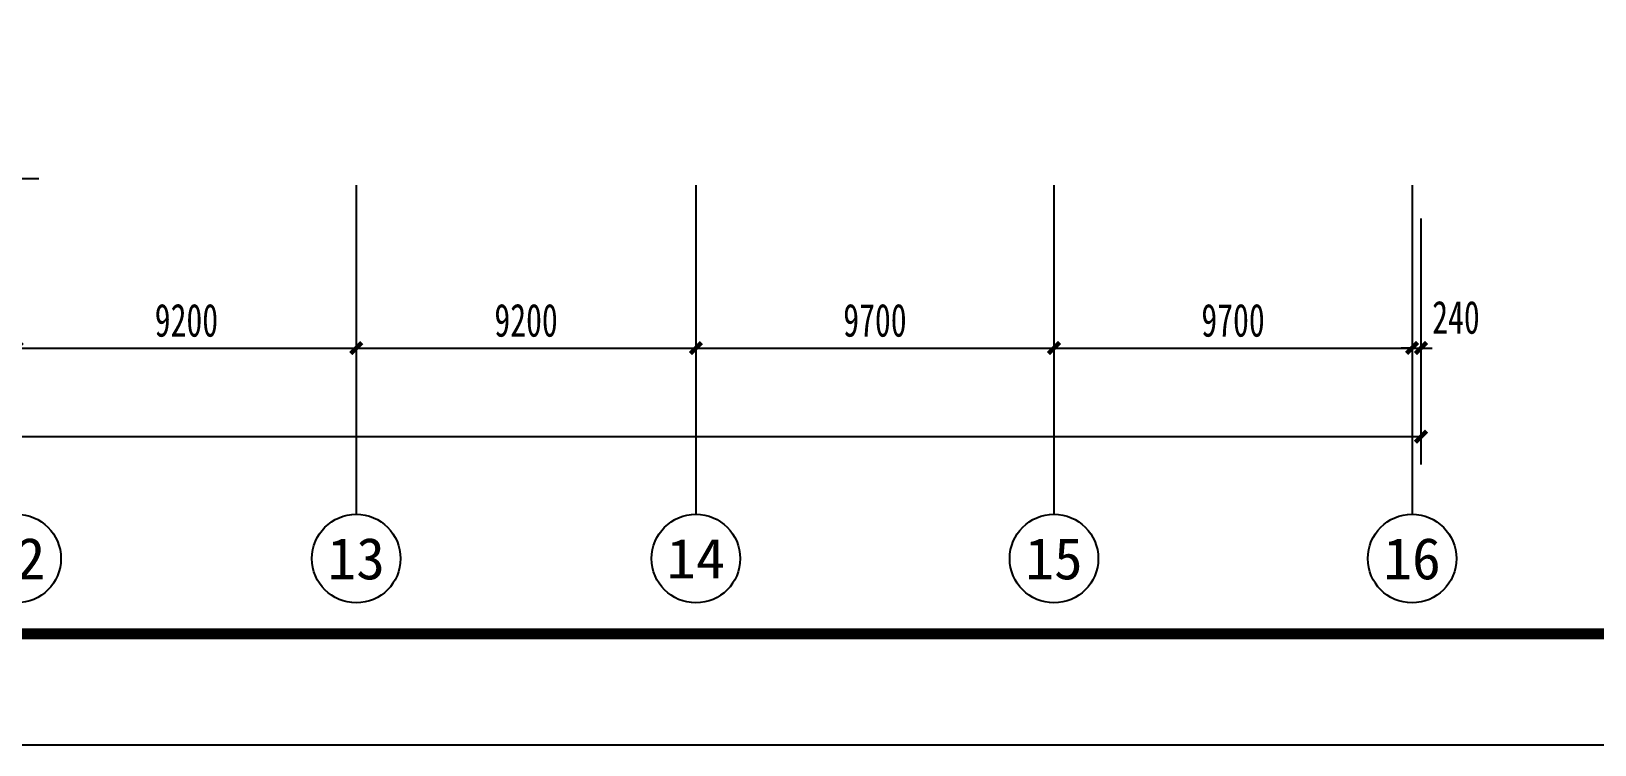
# Model space of a CAD drawing. Header units: millimetres. Extents: x -633009578 to 5705885, y -633235091 to 2571734.
# Drawn here: x 2878173 to 2920523, y 1630764 to 1650078 of the extents above; entities that cross this region are included whole.
import ezdxf
from ezdxf.enums import TextEntityAlignment as Align

# ---------------------------------------------------------------- set-up
doc = ezdxf.new("R2010")
doc.units = ezdxf.units.MM
doc.header["$LTSCALE"] = 1000
doc.header["$MEASUREMENT"] = 0
doc.layers.get('0').update_dxf_attribs({"color": 9})
for name, color, linetype in [('3T_WOOD', 21, 'Continuous'), ('AXIS_TEXT', 7, 'Continuous'), ('C-AXIS(轴号)', 3, 'Continuous'), ('DIM_SYMB', 3, 'Continuous'), ('设备-箱柜', 3, 'Continuous'), ('院图签、封面151013$0$PUB_TITLE', 153, 'Continuous'), ('院图签、封面151013$0$图签文字', 4, 'Continuous')]:
    doc.layers.add(name, color=color, linetype=linetype)
doc.styles.add('_TCH_AXIS', font='simhei.ttf', dxfattribs={"bigfont": 'GBCBIG'})
doc.styles.add('_TCH_DIM_T3', font='simhei.ttf', dxfattribs={"width": 0.707, "bigfont": 'GBCBIG'})
doc.styles.add('COMPLEX', font='simhei.ttf')
doc.styles.add('院图签、封面151013$0$-宋体', font='simhei.ttf', dxfattribs={"width": 0.8})
doc.dimstyles.new('_TCH_ARCH&&300', dxfattribs={"dimtxt": 892.5, "dimasz": 300, "dimexe": 750, "dimexo": 900, "dimgap": 300, "dimtad": 1, "dimdec": 0, "dimzin": 0, "dimdsep": 46, "dimtxsty": '_TCH_DIM_T3', "dimblk": 'ARCHTICK', "dimcen": 0.09, "dimclrt": 7, "dimazin": 2, "dimtfac": 1, "dimtdec": 0, "dimtix": 1, "dimtmove": 2, "dimatfit": 3, "dimfxl": 1, "dimtolj": 1, "dimtzin": 0, "dimarcsym": 0})

# ---------------------------------------------------------------- blocks, each defined once
blk = doc.blocks.new('_ArchTick')
at = {"color": 0, "linetype": 'ByBlock', "const_width": 0.4}
blk.add_lwpolyline([(-0.5, -0.5), (0.5, 0.5)], dxfattribs=at)
blk = doc.blocks.new('*D429')
at = {"layer": 'C-AXIS(轴号)', "color": 0, "lineweight": -2, "transparency": 16777216}
for p, q in [((-37300, -6400), (-37300, -10660)), ((-28100, -6400), (-28100, -10660)), ((-37300, -9910), (-28100, -9910))]:
    blk.add_line(p, q, dxfattribs=at)
at = {"layer": 'Defpoints', "color": 0, "transparency": 16777216}
for p in [(-37300, -5500), (-28100, -5500), (-28100, -9910)]:
    blk.add_point(p, dxfattribs=at)
at = {"layer": 'C-AXIS(轴号)', "color": 0, "linetype": 'ByBlock', "lineweight": -2, "transparency": 16777216, "xscale": 300, "yscale": 300, "zscale": 300, "rotation": 180}
blk.add_blockref('_ArchTick', (-37300, -9910), dxfattribs=at)
at = {"layer": 'C-AXIS(轴号)', "color": 0, "linetype": 'ByBlock', "lineweight": -2, "transparency": 16777216, "xscale": 300, "yscale": 300, "zscale": 300}
blk.add_blockref('_ArchTick', (-28100, -9910), dxfattribs=at)
at = {"layer": 'C-AXIS(轴号)', "color": 7, "transparency": 16777216, "insert": (-32700, -9164), "char_height": 892.5, "attachment_point": 5, "style": '_TCH_DIM_T3'}
blk.add_mtext('\\A1;9200', dxfattribs=at)
blk = doc.blocks.new('*D430')
at = {"layer": 'C-AXIS(轴号)', "color": 0, "lineweight": -2, "transparency": 16777216}
for p, q in [((-28100, -6400), (-28100, -10660)), ((-18900, -6400), (-18900, -10660)), ((-28100, -9910), (-18900, -9910))]:
    blk.add_line(p, q, dxfattribs=at)
at = {"layer": 'Defpoints', "color": 0, "transparency": 16777216}
for p in [(-28100, -5500), (-18900, -5500), (-18900, -9910)]:
    blk.add_point(p, dxfattribs=at)
at = {"layer": 'C-AXIS(轴号)', "color": 0, "linetype": 'ByBlock', "lineweight": -2, "transparency": 16777216, "xscale": 300, "yscale": 300, "zscale": 300, "rotation": 180}
blk.add_blockref('_ArchTick', (-28100, -9910), dxfattribs=at)
at = {"layer": 'C-AXIS(轴号)', "color": 0, "linetype": 'ByBlock', "lineweight": -2, "transparency": 16777216, "xscale": 300, "yscale": 300, "zscale": 300}
blk.add_blockref('_ArchTick', (-18900, -9910), dxfattribs=at)
at = {"layer": 'C-AXIS(轴号)', "color": 7, "transparency": 16777216, "insert": (-23500, -9164), "char_height": 892.5, "attachment_point": 5, "style": '_TCH_DIM_T3'}
blk.add_mtext('\\A1;9200', dxfattribs=at)
blk = doc.blocks.new('*D431')
at = {"layer": 'C-AXIS(轴号)', "color": 0, "lineweight": -2, "transparency": 16777216}
for p, q in [((-18900, -6400), (-18900, -10660)), ((-9200, -6400), (-9200, -10660)), ((-18900, -9910), (-9200, -9910))]:
    blk.add_line(p, q, dxfattribs=at)
at = {"layer": 'Defpoints', "color": 0, "transparency": 16777216}
for p in [(-18900, -5500), (-9200, -5500), (-9200, -9910)]:
    blk.add_point(p, dxfattribs=at)
at = {"layer": 'C-AXIS(轴号)', "color": 0, "linetype": 'ByBlock', "lineweight": -2, "transparency": 16777216, "xscale": 300, "yscale": 300, "zscale": 300, "rotation": 180}
blk.add_blockref('_ArchTick', (-18900, -9910), dxfattribs=at)
at = {"layer": 'C-AXIS(轴号)', "color": 0, "linetype": 'ByBlock', "lineweight": -2, "transparency": 16777216, "xscale": 300, "yscale": 300, "zscale": 300}
blk.add_blockref('_ArchTick', (-9200, -9910), dxfattribs=at)
at = {"layer": 'C-AXIS(轴号)', "color": 7, "transparency": 16777216, "insert": (-14050, -9164), "char_height": 892.5, "attachment_point": 5, "style": '_TCH_DIM_T3'}
blk.add_mtext('\\A1;9700', dxfattribs=at)
blk = doc.blocks.new('*D432')
at = {"layer": 'C-AXIS(轴号)', "color": 0, "lineweight": -2, "transparency": 16777216}
for p, q in [((-9200, -6400), (-9200, -10660)), ((500, -6400), (500, -10660)), ((-9200, -9910), (500, -9910))]:
    blk.add_line(p, q, dxfattribs=at)
at = {"layer": 'Defpoints', "color": 0, "transparency": 16777216}
for p in [(-9200, -5500), (500, -5500), (500, -9910)]:
    blk.add_point(p, dxfattribs=at)
at = {"layer": 'C-AXIS(轴号)', "color": 0, "linetype": 'ByBlock', "lineweight": -2, "transparency": 16777216, "xscale": 300, "yscale": 300, "zscale": 300, "rotation": 180}
blk.add_blockref('_ArchTick', (-9200, -9910), dxfattribs=at)
at = {"layer": 'C-AXIS(轴号)', "color": 0, "linetype": 'ByBlock', "lineweight": -2, "transparency": 16777216, "xscale": 300, "yscale": 300, "zscale": 300}
blk.add_blockref('_ArchTick', (500, -9910), dxfattribs=at)
at = {"layer": 'C-AXIS(轴号)', "color": 7, "transparency": 16777216, "insert": (-4350, -9164), "char_height": 892.5, "attachment_point": 5, "style": '_TCH_DIM_T3'}
blk.add_mtext('\\A1;9700', dxfattribs=at)
blk = doc.blocks.new('*D433')
at = {"layer": 'C-AXIS(轴号)', "color": 0, "lineweight": -2, "transparency": 16777216}
for p, q in [((500, -6400), (500, -10660)), ((740, -6400), (740, -10660)), ((500, -9910), (200, -9910)), ((500, -9910), (740, -9910)), ((740, -9910), (1040, -9910))]:
    blk.add_line(p, q, dxfattribs=at)
at = {"layer": 'Defpoints', "color": 0, "transparency": 16777216}
for p in [(500, -5500), (740, -5500), (740, -9910)]:
    blk.add_point(p, dxfattribs=at)
at = {"layer": 'C-AXIS(轴号)', "color": 0, "linetype": 'ByBlock', "lineweight": -2, "transparency": 16777216, "xscale": 300, "yscale": 300, "zscale": 300}
blk.add_blockref('_ArchTick', (500, -9910), dxfattribs=at)
at = {"layer": 'C-AXIS(轴号)', "color": 0, "linetype": 'ByBlock', "lineweight": -2, "transparency": 16777216, "xscale": 300, "yscale": 300, "zscale": 300, "rotation": 180}
blk.add_blockref('_ArchTick', (740, -9910), dxfattribs=at)
at = {"layer": 'C-AXIS(轴号)', "color": 7, "transparency": 16777216, "insert": (1688, -9085), "char_height": 892.5, "attachment_point": 5, "style": '_TCH_DIM_T3'}
blk.add_mtext('\\A1;240', dxfattribs=at)
blk = doc.blocks.new('*D434')
at = {"layer": 'C-AXIS(轴号)', "color": 0, "lineweight": -2, "transparency": 16777216}
for p, q in [((-133540, -6400), (-133540, -13060)), ((740, -6400), (740, -13060)), ((-133540, -12310), (740, -12310))]:
    blk.add_line(p, q, dxfattribs=at)
at = {"layer": 'Defpoints', "color": 0, "transparency": 16777216}
for p in [(-133540, -5500), (740, -5500), (740, -12310)]:
    blk.add_point(p, dxfattribs=at)
at = {"layer": 'C-AXIS(轴号)', "color": 0, "linetype": 'ByBlock', "lineweight": -2, "transparency": 16777216, "xscale": 300, "yscale": 300, "zscale": 300, "rotation": 180}
blk.add_blockref('_ArchTick', (-133540, -12310), dxfattribs=at)
at = {"layer": 'C-AXIS(轴号)', "color": 0, "linetype": 'ByBlock', "lineweight": -2, "transparency": 16777216, "xscale": 300, "yscale": 300, "zscale": 300}
blk.add_blockref('_ArchTick', (740, -12310), dxfattribs=at)
at = {"layer": 'C-AXIS(轴号)', "color": 7, "transparency": 16777216, "insert": (-66400, -11564), "char_height": 892.5, "attachment_point": 5, "style": '_TCH_DIM_T3'}
blk.add_mtext('\\A1;134280', dxfattribs=at)
blk = doc.blocks.new('_AXISO')
blk.add_circle((0, 0), 0.5)
at = {"layer": 'AXIS_TEXT', "style": 'COMPLEX', "width": 1.041667}
blk.add_attdef('A', text='', height=0.56, dxfattribs=at).set_placement((-0.25, -0.28), (0.25, -0.28), align=Align.FIT)
blk = doc.blocks.new('建筑图框_A1')
at = {"layer": '院图签、封面151013$0$PUB_TITLE'}
blk.add_lwpolyline([(0, 0), (84100, 0), (84100, 59400), (0, 59400)], close=True, dxfattribs=at)
at = {"layer": '院图签、封面151013$0$PUB_TITLE', "const_width": 100}
blk.add_lwpolyline([(2500, 1000), (83100, 1000), (83100, 58400), (2500, 58400)], close=True, dxfattribs=at)
at = {"layer": '院图签、封面151013$0$图签文字', "color": 6, "style": '院图签、封面151013$0$-宋体'}
for tag, height, width, p in [('工程主持人', 400, 0.8, (79991, 29506)), ('审定', 400, 0.8, (79991, 28706)), ('审核', 400, 0.8, (79991, 27906)), ('专业负责人', 400, 0.8, (79991, 27106)), ('校对', 400, 0.8, (79991, 26306)), ('设计', 400, 0.8, (79991, 25506)), ('方案设计人', 400, 0.8, (79991, 24707)), ('工程编号', 300, 0.7, (81000, 8700)), ('版次', 300, 0.7, (78738, 3006)), ('日期', 300, 0.7, (82038, 3000)), ('图号', 200, 0.7, (82538, 2400)), ('比例', 300, 0.7, (78738, 2200)), ('图号_X施', 300, 0.7, (81538, 2200)), ('图号_总数', 200, 0.7, (82538, 2000))]:
    blk.add_attdef(tag, text='', height=height, dxfattribs=dict(at, width=width)).set_placement(p, align=Align.MIDDLE_CENTER)
at = {"layer": '院图签、封面151013$0$图签文字', "color": 6, "style": '院图签、封面151013$0$-宋体', "width": 0.7}
for tag, p in [('建设单位_001', (80936, 7446)), ('工程名称_001', (80934, 6045)), ('图名_001', (79743, 4060))]:
    blk.add_attdef(tag, p, '', height=300, dxfattribs=at)
blk = doc.blocks.new('G$C91E54488')
at = {"layer": 'C-AXIS(轴号)'}
for p, q in [((-28100, -5500), (-28100, -14409.8)), ((-18900, -5500), (-18900, -14409.8)), ((-9200, -5500), (-9200, -14409.8)), ((500, -5500), (500, -14409.8))]:
    blk.add_line(p, q, dxfattribs=at)
at = {"layer": 'DIM_SYMB'}
blk.add_lwpolyline([(-36700, -5327.8), (-41618.7, -5327.8), (-41809.8, -5852.8), (-41995, -4802.8), (-42181.2, -5327.8), (-47100, -5327.8)], dxfattribs=at)
at = {"layer": 'C-AXIS(轴号)'}
ref = blk.add_blockref('_AXISO', (-37300, -15609.8), dxfattribs=dict(at, xscale=2400, yscale=2400, zscale=2400))
ref.add_attrib('A', '12', dxfattribs={"layer": 'AXIS_TEXT', "height": 1126.1, "style": '_TCH_AXIS'}).set_placement((-38077.5, -16172.9), (-36522.5, -16172.9), align=Align.FIT)
ref = blk.add_blockref('_AXISO', (-28100, -15609.8), dxfattribs=dict(at, xscale=2400, yscale=2400, zscale=2400))
ref.add_attrib('A', '13', dxfattribs={"layer": 'AXIS_TEXT', "height": 1126.1, "style": '_TCH_AXIS'}).set_placement((-28877.5, -16172.9), (-27322.5, -16172.9), align=Align.FIT)
ref = blk.add_blockref('_AXISO', (-18900, -15609.8), dxfattribs=dict(at, xscale=2400, yscale=2400, zscale=2400))
ref.add_attrib('A', '14', dxfattribs={"layer": 'AXIS_TEXT', "height": 1076.83, "style": '_TCH_AXIS'}).set_placement((-19694.8, -16148.2), (-18105.2, -16148.2), align=Align.FIT)
ref = blk.add_blockref('_AXISO', (-9200, -15609.8), dxfattribs=dict(at, xscale=2400, yscale=2400, zscale=2400))
ref.add_attrib('A', '15', dxfattribs={"layer": 'AXIS_TEXT', "height": 1126.1, "style": '_TCH_AXIS'}).set_placement((-9977.5, -16172.9), (-8422.5, -16172.9), align=Align.FIT)
ref = blk.add_blockref('_AXISO', (500, -15609.8), dxfattribs=dict(at, xscale=2400, yscale=2400, zscale=2400))
ref.add_attrib('A', '16', dxfattribs={"layer": 'AXIS_TEXT', "height": 1126.1, "style": '_TCH_AXIS'}).set_placement((-277.5, -16172.9), (1277.5, -16172.9), align=Align.FIT)
for p1, p2, distance, picture, middle in [((-133540, -5500), (740, -5500), -6809.8, '*D434', (-66400, -11563.6)), ((-37300, -5500), (-28100, -5500), -4409.8, '*D429', (-32700, -9163.6)), ((-28100, -5500), (-18900, -5500), -4409.8, '*D430', (-23500, -9163.6)), ((-18900, -5500), (-9200, -5500), -4409.8, '*D431', (-14050, -9163.6)), ((-9200, -5500), (500, -5500), -4409.8, '*D432', (-4350, -9163.6))]:
    dim = blk.add_aligned_dim(p1=p1, p2=p2, distance=distance, dimstyle='_TCH_ARCH&&300', dxfattribs=at)
    dim.commit()
    dim.dimension.update_dxf_attribs({"geometry": picture, "text_midpoint": middle})
dim = blk.add_linear_dim(base=(740, -9909.8), p1=(500, -5500), p2=(740, -5500), angle=0, dimstyle='_TCH_ARCH&&300', dxfattribs=at)
dim.commit()
dim.dimension.update_dxf_attribs({"geometry": '*D433', "text_midpoint": (1688, -9084.8), "dimtype": 161})

msp = doc.modelspace()

# ---------------------------------------------------------------- block references
at = {"layer": '3T_WOOD'}
msp.add_blockref('G$C91E54488', (2915076, 1651413.5), dxfattribs=at)
at = {"layer": '设备-箱柜', "xscale": 3, "yscale": 3}
msp.add_blockref('建筑图框_A1', (2725055.4, 1630763.7, 0), dxfattribs=at)

doc.saveas('drawing.dxf')
